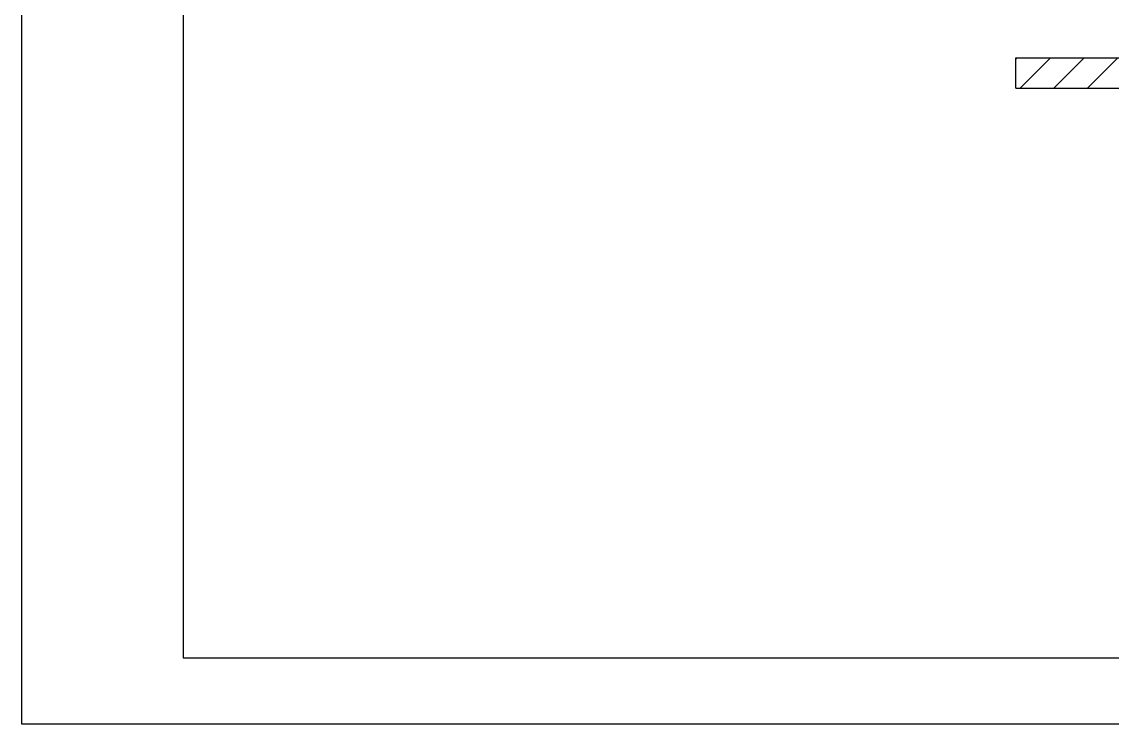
# Model space of a CAD drawing. Extents: x 17496 to 17916, y -10787 to -10193.
# Drawn here: x 17495.6 to 17725.5, y -10787.3 to -10639.2 of the extents above; entities that cross this region are included whole.
import ezdxf

# ---------------------------------------------------------------- set-up
doc = ezdxf.new("R2010")
doc.units = 0
doc.header["$LTSCALE"] = 7
doc.header["$MEASUREMENT"] = 0
doc.layers.get('0').update_dxf_attribs({"color": 2, "linetype": 'CONTINUOUS'})
doc.layers.add('D', color=2, linetype='CONTINUOUS')
doc.layers.add('HT', color=3, linetype='CONTINUOUS')

msp = doc.modelspace()

# ---------------------------------------------------------------- hatches: boundary and pattern name
at = {"layer": 'HT', "ltscale": 0.5}
h = msp.add_hatch(dxfattribs=at)
h.set_pattern_fill('ANSI31', color=256, scale=40, style=0)
h.set_pattern_definition([(45, (17796.708, -9905.051), (-3.535534, 3.535534), [])])
h.paths.add_polyline_path([(17836.87, -10653.27), (17836.87, -10646.87), (17705.2, -10646.87), (17705.2, -10653.27)])

# ---------------------------------------------------------------- linework, layer by layer
at = {"color": 4}
for p, q in [((17529.64, -10224.33), (17529.64, -10773.33)), ((17529.64, -10773.33), (17904.64, -10773.33))]:
    msp.add_line(p, q, dxfattribs=at)
at = {"layer": 'D'}
msp.add_lwpolyline([(17495.64, -10193.33), (17915.64, -10193.33), (17915.64, -10787.33), (17495.64, -10787.33)], close=True, dxfattribs=at)
at = {"layer": 'HT', "ltscale": 0.5}
for p, q in [((17705.2, -10646.87), (17836.87, -10646.87)), ((17705.2, -10653.27), (17705.2, -10646.87)), ((17705.2, -10653.27), (17836.87, -10653.27))]:
    msp.add_line(p, q, dxfattribs=at)

doc.saveas('drawing.dxf')
